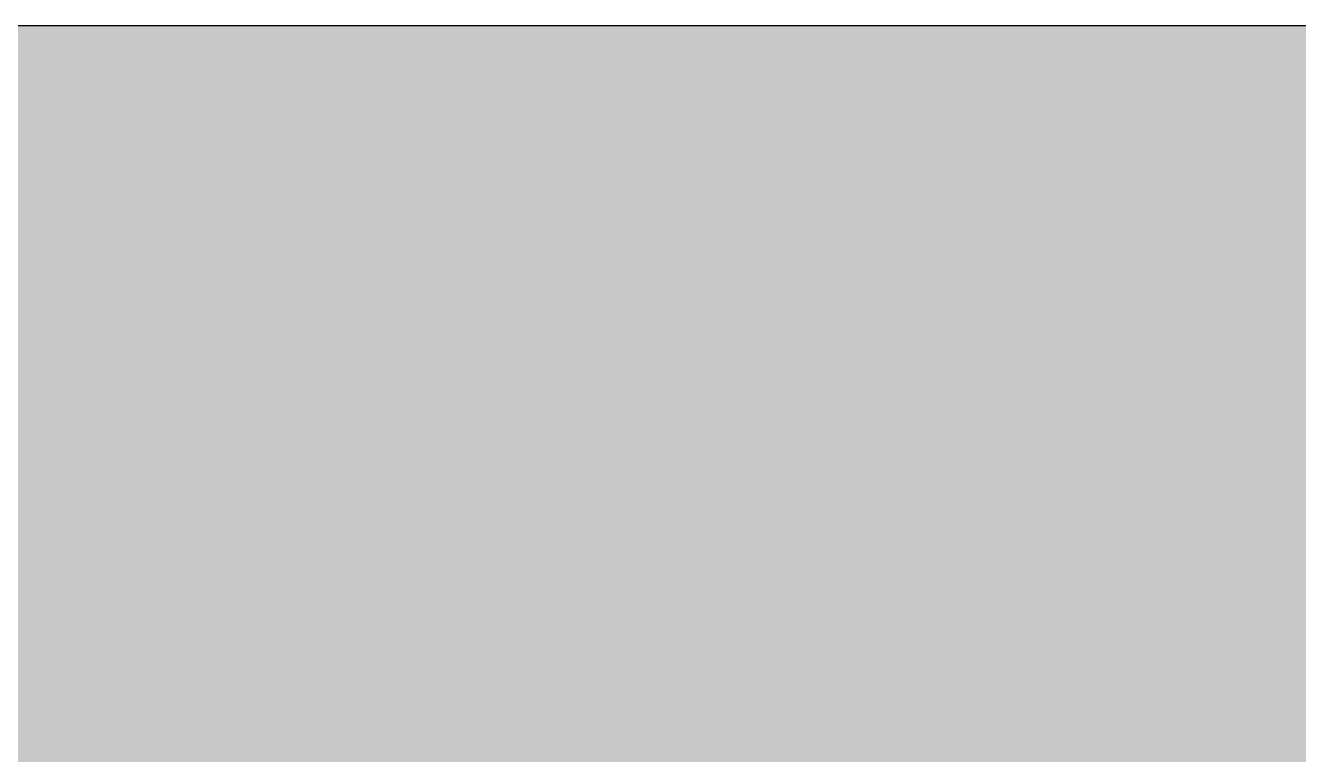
# Model space of a CAD drawing. Header units: inches. Extents: x -1176 to 1507, y -2587 to 978.
# Drawn here: x 1091.95 to 1129.43, y 567.55 to 589.01 of the extents above; entities that cross this region are included whole.
import ezdxf

# ---------------------------------------------------------------- set-up
doc = ezdxf.new("R2010")
doc.units = ezdxf.units.IN
doc.header["$MEASUREMENT"] = 0
doc.layers.add('A-WALL', color=113, linetype='Continuous', lineweight=18)
doc.layers.add('A-WALL-PATT', color=111, linetype='Continuous', lineweight=18)

msp = doc.modelspace()

# ---------------------------------------------------------------- hatches: boundary and pattern name
at = {"layer": 'A-WALL-PATT'}
h = msp.add_hatch(color=250, dxfattribs=at)
h.paths.add_polyline_path([(1211.237, 567.009), (1211.237, 589.009), (1167.697, 589.009), (1167.697, 567.009)], flags=0)
h.paths.add_polyline_path([(697.15, 567.009), (745.986, 567.009), (745.986, 589.009), (682.433, 589.009), (682.433, 567.009), (692.198, 567.009)], flags=0)
h.paths.add_polyline_path([(1130.197, 567.009), (1130.197, 589.009), (1068.645, 589.009), (1068.645, 567.009), (1130.01, 567.009)], flags=0)
h.paths.add_polyline_path([(783.486, 567.009), (837.039, 567.009), (837.039, 589.009), (783.486, 589.009)], flags=0)
h.paths.add_polyline_path([(1031.145, 567.009), (1031.145, 589.009), (977.592, 589.009), (977.592, 567.009)], flags=0)
h.paths.add_polyline_path([(940.092, 567.009), (940.092, 589.009), (874.539, 589.009), (874.539, 567.009), (924.024, 567.009)], flags=0)
h.paths.add_polyline_path([(644.933, 567.009), (644.933, 589.009), (576.526, 589.009), (576.526, 567.009), (606.024, 567.009)], flags=0)
h.paths.add_polyline_path([(495.148, 567.009), (539.026, 567.009), (539.026, 589.009), (495.148, 589.009)], flags=0)

# ---------------------------------------------------------------- linework, layer by layer
at = {"layer": 'A-WALL', "color": 8, "lineweight": 30}
msp.add_line((1068.645, 589.009), (1130.197, 589.009), dxfattribs=at)

doc.saveas('drawing.dxf')
